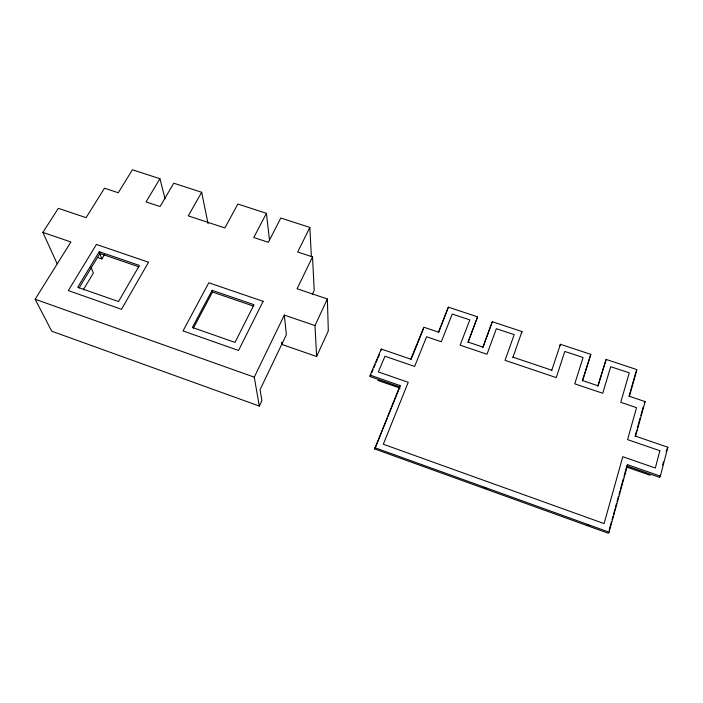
<?xml version="1.0" encoding="UTF-8"?>
<svg xmlns="http://www.w3.org/2000/svg" width="703" height="703" viewBox="0 0 703 703"><rect width="100%" height="100%" fill="white"/><g stroke="black" fill="none" stroke-linecap="round" stroke-linejoin="round"><path stroke-width="1.05" d="M370.182 375.156L400.069 385.56L399.919 386.958L370.112 376.58L370.182 375.156L381.254 349.048L410.789 359.171L423.786 327.194L438.452 332.124L448.365 307.176L477.574 316.851L468.066 342.537M597.743 386.193L606.118 359.426L636.98 369.646L629.378 396.307L645.126 401.606L635.574 436.185L667.85 447.24L660.381 476.133L627.682 464.753L609.062 532.162L608.28 533.234L374.743 448.971L400.069 385.56M381.158 350.525L381.254 349.048M448.365 307.176L438.602 332.633M521.494 333.064L521.969 331.552L492.302 321.728L482.917 347.537M623.974 476.493L626.874 465.984L659.484 477.337L660.012 475.281M662.674 464.982L663.474 461.897M666.136 451.598L667.85 447.24M609.158 530.08L611.478 521.679M612.058 519.57L612.928 516.424M613.508 514.324L614.967 509.069M615.547 506.96L616.417 503.814M616.997 501.714L618.455 496.459M619.035 494.358L619.905 491.204M620.485 489.103L623.394 478.594M635.046 436.431L636.786 430.157M637.357 428.065L640.248 417.608M640.828 415.517L643.14 407.151M628.886 396.668L636.189 371.079M606.118 359.426L598.13 385.806L582.629 380.595L590.81 354.356L560.432 344.294L559.852 345.779M582.304 380.956L590.81 354.356M551.653 370.648L560.432 344.294M512.847 357.599L521.969 331.552M492.302 321.728L482.908 347.071L468.013 342.062L477.574 316.851M374.743 448.971L382.168 430.675M382.994 428.637L387.125 418.47M387.951 416.44L399.093 388.987M411.018 359.628L423.575 328.705M370.112 376.58L370.964 374.576M371.817 372.572L373.091 369.567M373.934 367.564L375.209 364.558M376.061 362.546L377.335 359.541M378.188 357.537L379.462 354.532M281.595 342.282L281.841 344.417L316.622 356.518L328.319 330.911L327.361 298.968L297.079 288.766L312.51 256.903L297.703 252.017L309.838 227.447L280.813 218.009L268.344 242.315L253.774 237.509L266.419 213.334L237.842 204.037L224.872 227.957L188.29 215.874L201.664 192.279L173.755 183.202L160.064 206.559L146.066 201.937L159.906 178.703L132.419 169.766L118.28 192.754L104.501 188.202L86.091 217.675L58.367 208.334L42.874 232.385L57.154 263.766M316.622 356.518L314.988 325.577L327.361 298.968M42.874 232.385L70.906 241.99L35.15 299.241L51.732 331.21L259.31 406.053L261.903 400.596L260.066 389.708L286.376 334.69L284.328 315.076L314.988 325.577M312.334 294.32L314.215 290.357L312.51 256.903M259.31 406.053L254.258 377.159L284.328 315.076M212.113 290.348L192.411 327.475L235.013 342.414L254.003 304.698L212.113 290.348L212.482 292.044L193.351 328.16M83.27 289.882L93.367 273.089L90.924 267.026M97.796 257.553L101.873 258.95L104.615 254.389M99.237 251.692L77.699 287.272L118.517 301.578L139.414 265.444L99.237 251.692L99.914 253.458L138.948 266.841M79.017 288.037L99.914 253.458M644.3 402.968L645.126 401.606M626.874 465.984L627.682 464.753M659.484 477.337L660.381 476.133M512.935 357.159L551.873 370.253M212.482 292.044L253.247 306.016M377.827 380.393L400.121 388.161M626.382 466.994L650.108 475.254M35.15 299.241L254.258 377.159M374.822 447.706L609.062 532.162M483.471 487.346L486.555 488.462M586.82 524.623L589.861 525.721M99.914 253.836L101.873 258.95M159.906 178.703L165.1 198.826M201.664 192.279L208.062 223.677M266.419 213.334L269.557 240.611M309.838 227.447L311.376 256.516M659.871 450.72L655.345 468.013L622.796 456.722L604.088 523.586L383.302 444.234L408.241 382.3L378.363 371.94L384.963 356.245L414.629 366.439L426.58 336.755L441.335 341.737L452.231 314.048L469.806 319.891L460.114 345.182L486.994 354.242L496.362 328.714L514.209 334.637L505.053 360.331L556.266 377.599L564.799 351.447L583.077 357.511L574.764 383.838L602.743 393.267L610.696 366.694L629.264 372.862L620.758 402.327L636.531 407.652L627.586 439.621L659.871 450.72M263.115 301.323L238.554 350.481L183.035 330.946L208.782 282.782L263.115 301.323M148.535 262.219L121.505 309.302L68.314 290.585L96.434 244.442L148.535 262.219"/></g></svg>
